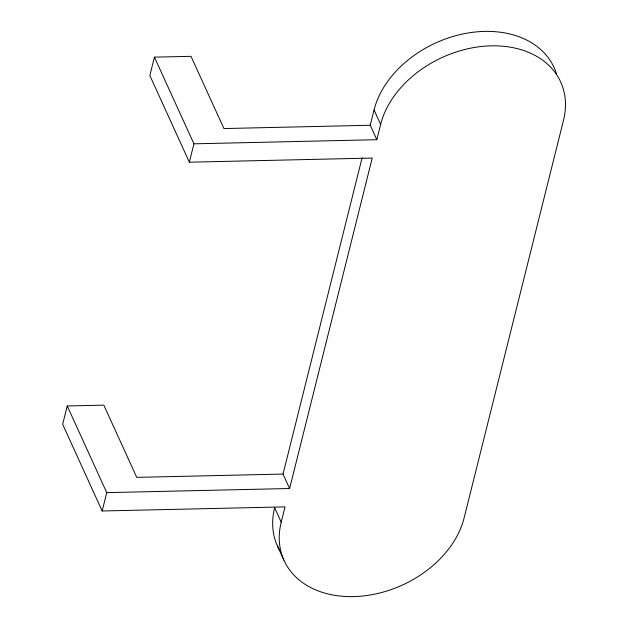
<?xml version="1.0" encoding="UTF-8"?>
<svg xmlns="http://www.w3.org/2000/svg" width="628" height="628" viewBox="0 0 628 628"><rect width="100%" height="100%" fill="white"/><g stroke="black" fill="none" stroke-linecap="round" stroke-linejoin="round"><path stroke-width="0.94" d="M67.243 405.963L106.744 492.635L289.618 488.513L283.04 474.069L136.739 477.366L103.824 405.131L67.243 405.963L62.659 424.316L102.16 510.996L285.034 506.875L281.211 522.166A97.356 71.435 -24.5 0 0 353.525 596.6A97.356 71.435 -24.5 0 0 464.084 518.045L563.512 120.278A97.356 71.435 -24.5 0 0 491.19 45.844A97.356 71.435 -24.5 0 0 380.639 124.407L376.816 139.699L193.934 143.828L154.433 57.148L191.014 56.324L223.929 128.559L370.23 125.255L376.816 139.699M154.433 57.148L149.849 75.509L189.35 162.189L372.223 158.06L289.618 488.513M102.16 510.996L106.744 492.635M189.35 162.189L193.934 143.828M283.04 474.069L362.081 157.856M370.23 125.255L374.053 109.955A97.356 71.435 -24.5 0 1 464.571 33.622A97.356 71.435 -24.5 0 1 556.534 73.994M374.053 109.955L380.639 124.407M281.211 522.166L274.624 507.722A97.356 71.435 -24.5 0 0 279.413 549.869M277.317 545.693L283.895 560.137"/></g></svg>
